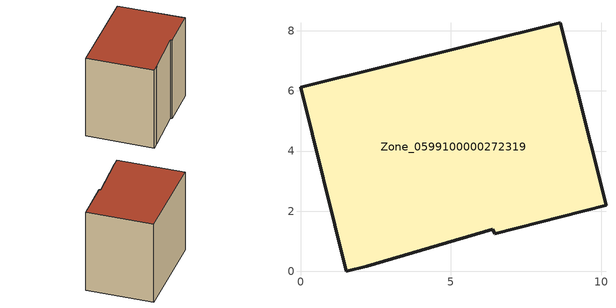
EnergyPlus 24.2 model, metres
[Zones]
Zone_0599100000272319
 floor ground (C_G): 10.16,2.2 6.46,1.26 6.4,1.4 2.2,0.17 1.53,0 0,6.12 8.64,8.27 z0
 wall outside (C_F): 2.2,0.17 6.4,1.4 6.46,1.26 10.16,2.2 8.64,8.27 0,6.12 1.53,0 2.2,0.17 z0:8.05
 roof outside (C_R): 6.46,1.26 10.16,2.2 8.64,8.27 0,6.12 1.53,0 2.2,0.17 6.4,1.4 z8.05
[BUILDING]
Pand.0599100000272319: North Axis=0; Terrain=City; Loads Convergence Tolerance Value=0.04; Temperature Convergence Tolerance Value=0.4; Solar Distribution=FullExterior; Maximum Number of Warmup Days=25; Minimum Number of Warmup Days=1
[Site:Location]
Rotterdam.The.Hague.AP_ZH_NLD Design_Conditions: Latitude=51.96; Longitude=4.45; Time Zone=1; Elevation=-4.5
[SITE:GROUNDTEMPERATURE:BUILDINGSURFACE]
18, 18, 18, 18, 18, 18, 18, 18, 18, 18, 18, 18
[MATERIAL] Thermal Absorptance=0.9; Solar Absorptance=0.7; Visible Absorptance=0.7
Name | Roughness | Thickness | Conductivity | Density | Specific Heat
G.TC.1965-1974 | MediumSmooth | 0.15 | 0.882353 | 540 | 1210
F.TC.1965-1974 | Rough | 0.3 | 0.697674 | 1920 | 840
R.TC.1965-1974 | MediumRough | 0.2 | 0.232558 | 1500 | 1000
[CONSTRUCTION]
C_G: G.TC.1965-1974
C_F: F.TC.1965-1974
C_R: R.TC.1965-1974
[ZONE]
Zone_0599100000272319: Type=1; Multiplier=1; Ceiling Height=Autocalculate; Volume=Autocalculate; Floor Area=autocalculate; Part of Total Floor Area=Yes
[ZONEINFILTRATION:DESIGNFLOWRATE]
Infil_Zone_0599100000272319: Zone or ZoneList or Space or SpaceList=Zone_0599100000272319; Schedule=AlwaysOn; Design Flow Rate Calculation Method=Flow/Area; Flow Rate per Floor Area=0.003; Constant Term Coefficient=1; Temperature Term Coefficient=0; Velocity Term Coefficient=0; Velocity Squared Term Coefficient=0
[HVACTEMPLATE:ZONE:IDEALLOADSAIRSYSTEM]
Zone_0599100000272319: Maximum Heating Supply Air Temperature=50; Minimum Cooling Supply Air Temperature=13; Maximum Heating Supply Air Humidity Ratio=0.0156; Minimum Cooling Supply Air Humidity Ratio=0.0077; Heating Limit=NoLimit; Cooling Limit=NoLimit; Dehumidification Control Type=ConstantSensibleHeatRatio; Cooling Sensible Heat Ratio=0.7; Dehumidification Setpoint=60; Humidification Control Type=None; Humidification Setpoint=30; Outdoor Air Method=None; Outdoor Air Flow Rate per Person=0.00944; Outdoor Air Flow Rate per Zone Floor Area=0; Outdoor Air Flow Rate per Zone=0; Demand Controlled Ventilation Type=None; Outdoor Air Economizer Type=NoEconomizer; Heat Recovery Type=None; Sensible Heat Recovery Effectiveness=0.7; Latent Heat Recovery Effectiveness=0.65
[ZONECONTROL:THERMOSTAT]
ThermostatControl_Zone_0599100000272319: Zone or ZoneList=Zone_0599100000272319; Control Type Schedule=DualSetpointControlType; Control 1=Thermostat_Zone_0599100000272319; Temperature Difference Between Cutout And Setpoint=0
[THERMOSTATSETPOINT:DUALSETPOINT]
Thermostat_Zone_0599100000272319: Heating Setpoint Temperature Schedule=HeatingSetpoint_Zone_0599100000272319; Cooling Setpoint Temperature Schedule=CoolingSetpoint_Zone_0599100000272319
[SCHEDULE:COMPACT]
HeatingSetpoint_Zone_0599100000272319: Through: 12/31, For: AllDays, Until: 24:00, 21
CoolingSetpoint_Zone_0599100000272319: Through: 12/31, For: AllDays, Until: 24:00, 24
DualSetpointControlType: Through: 12/31, For: AllDays, Until: 24:00, 4
AlwaysOn: Through: 12/31, For: AllDays, Until: 24:00, 1
